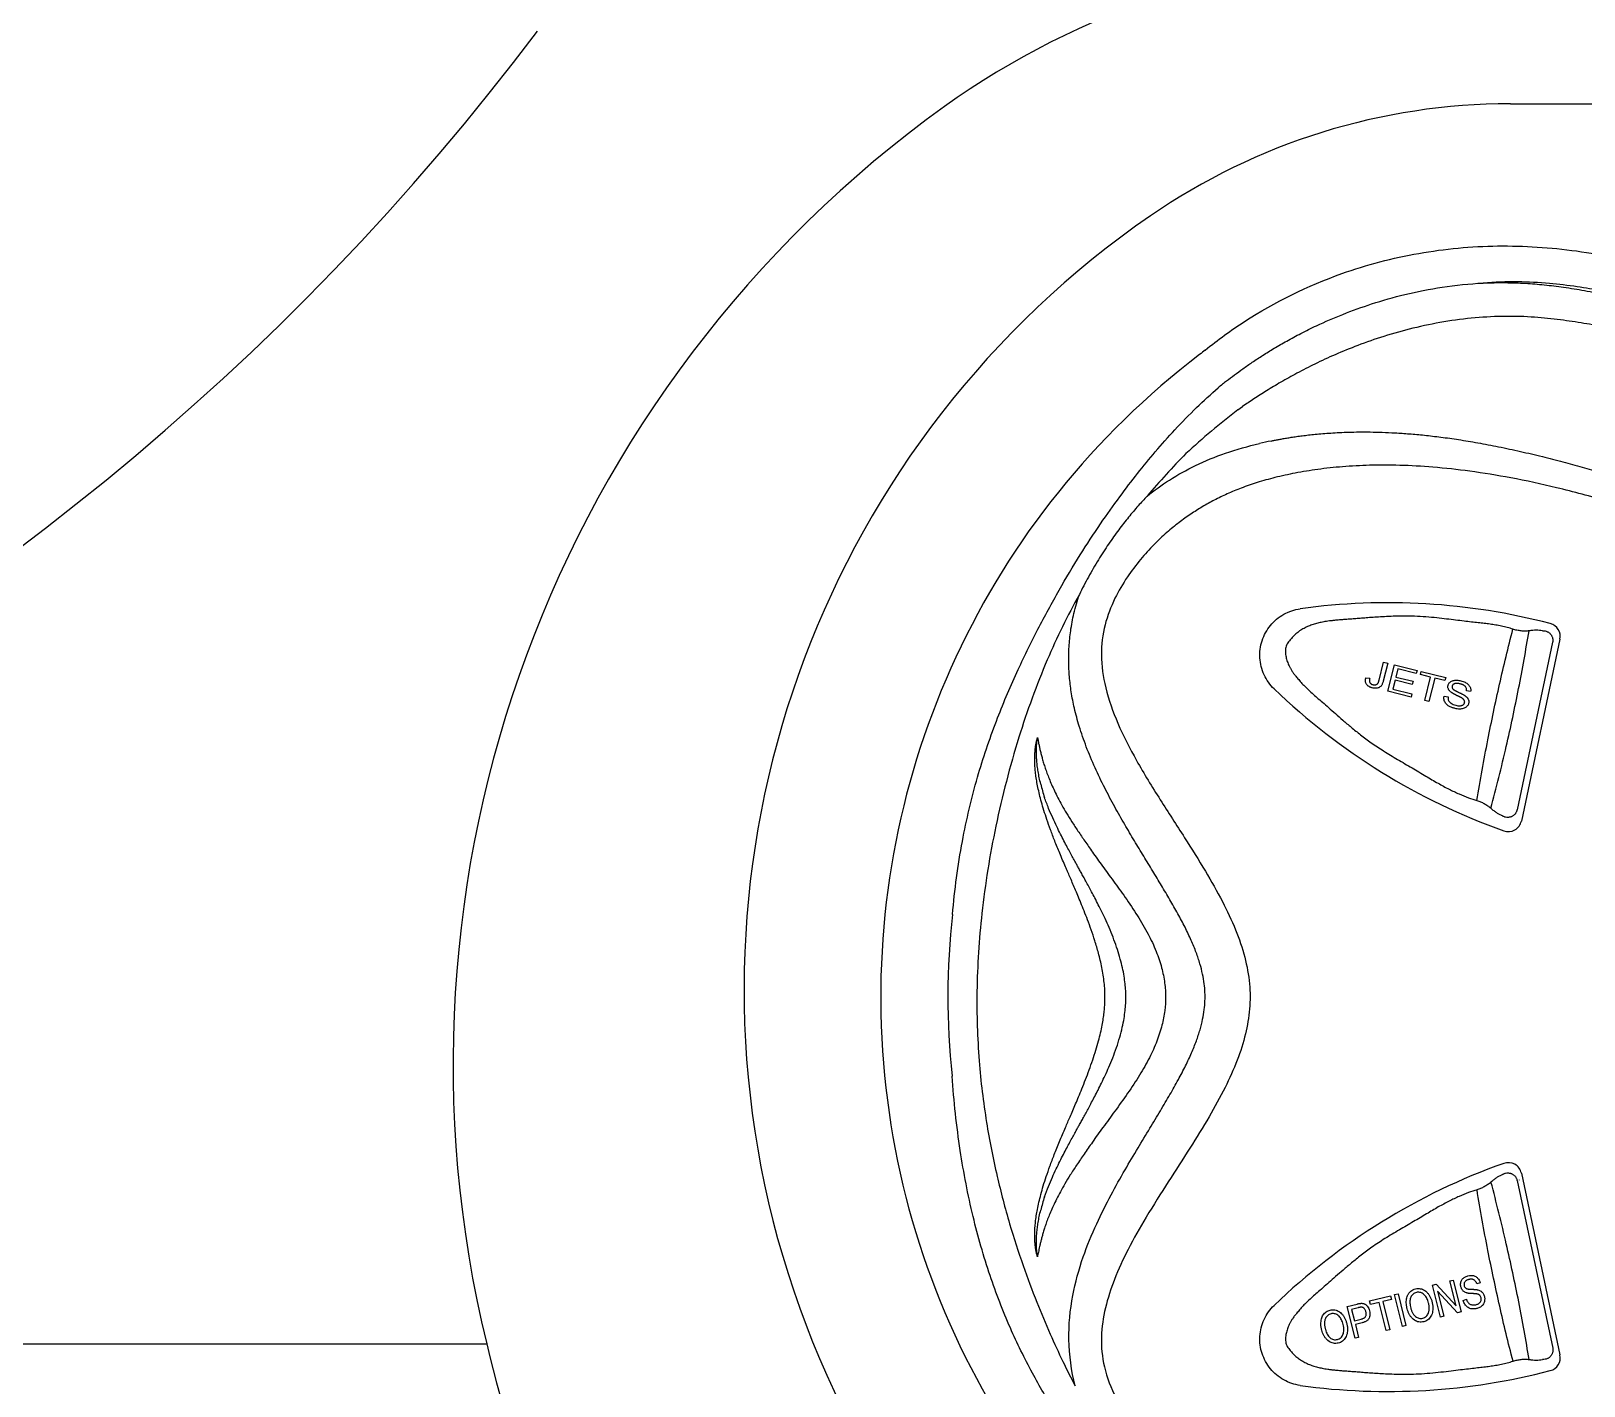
# Model space of a CAD drawing. Extents: x 938 to 1038, y 781 to 934.
# Drawn here: x 979.12 to 984.8, y 802.09 to 807.04 of the extents above; entities that cross this region are included whole.
import ezdxf

# ---------------------------------------------------------------- set-up
doc = ezdxf.new("R2010")
doc.units = 0
doc.header["$MEASUREMENT"] = 0
doc.layers.add('1', color=4, linetype='Continuous')

# ---------------------------------------------------------------- blocks, each defined once
blk = doc.blocks.new('main_control')
at = {"color": 3, "linetype": 'Continuous'}
for p, q in [((7.7052, 17.002), (7.5639, 16.3371)), ((7.6784, 16.9912), (7.5481, 16.3776)), ((7.0431, 16.8521), (7.0598, 16.9189)), ((7.0749, 16.9152), (7.0584, 16.8491)), ((7.0598, 16.9189), (7.0749, 16.9152)), ((7.0756, 16.8119), (7.0998, 16.909)), ((7.0998, 16.909), (7.1821, 16.8885)), ((7.112, 16.8938), (7.1046, 16.8641)), ((7.1793, 16.877), (7.112, 16.8938)), ((7.1821, 16.8885), (7.1793, 16.877)), ((7.1942, 16.8733), (7.197, 16.8847)), ((7.197, 16.8847), (7.2873, 16.8623)), ((6.995, 16.8613), (7.0089, 16.8595)), ((7.1018, 16.8527), (7.0935, 16.8196)), ((7.1648, 16.837), (7.1018, 16.8527)), ((7.1046, 16.8641), (7.1676, 16.8484)), ((7.1676, 16.8484), (7.1648, 16.837)), ((7.2317, 16.864), (7.1942, 16.8733)), ((7.2104, 16.7784), (7.2317, 16.864)), ((7.2468, 16.8602), (7.2254, 16.7746)), ((7.2844, 16.8508), (7.2468, 16.8602)), ((7.2873, 16.8623), (7.2844, 16.8508)), ((6.6592, 16.8206), (6.6599, 16.8214)), ((7.1606, 16.7908), (7.0756, 16.8119)), ((7.0935, 16.8196), (7.1634, 16.8022)), ((7.1634, 16.8022), (7.1606, 16.7908)), ((7.2254, 16.7746), (7.2104, 16.7784)), ((7.2812, 16.7938), (7.2957, 16.7913)), ((7.378, 16.8106), (7.3633, 16.8133)), ((7.5483, 15.0219), (7.6788, 14.4084)), ((7.5555, 15.0243), (7.5557, 15.0233)), ((7.5639, 15.0481), (7.7052, 14.3832)), ((7.239, 14.6384), (7.252, 14.6416)), ((7.268, 14.5219), (7.239, 14.6384)), ((7.252, 14.6416), (7.3251, 14.5628)), ((7.2573, 14.6165), (7.2802, 14.525)), ((7.3305, 14.5375), (7.2573, 14.6165)), ((7.3023, 14.6542), (7.3145, 14.6572)), ((7.3251, 14.5628), (7.3023, 14.6542)), ((7.3145, 14.6572), (7.3435, 14.5408)), ((7.4131, 14.647), (7.4012, 14.6428)), ((6.9266, 14.5604), (6.9627, 14.5695)), ((6.9556, 14.444), (6.9266, 14.5604)), ((6.9672, 14.556), (6.9427, 14.5499)), ((7.0087, 14.5809), (7.0847, 14.5999)), ((7.0121, 14.5672), (7.0087, 14.5809)), ((7.0437, 14.5751), (7.0121, 14.5672)), ((7.0693, 14.4724), (7.0437, 14.5751)), ((7.0881, 14.5861), (7.0564, 14.5782)), ((7.0564, 14.5782), (7.082, 14.4755)), ((7.0847, 14.5999), (7.0881, 14.5861)), ((7.0999, 14.6037), (7.1126, 14.6068)), ((7.1289, 14.4872), (7.0999, 14.6037)), ((7.1126, 14.6068), (7.1416, 14.4904)), ((7.3512, 14.5824), (7.3628, 14.5867)), ((6.9427, 14.5499), (6.9531, 14.5083)), ((6.9531, 14.5083), (6.9779, 14.5144)), ((6.9811, 14.5006), (6.9565, 14.4945)), ((6.9565, 14.4945), (6.9683, 14.4472)), ((7.2802, 14.525), (7.268, 14.5219)), ((7.3435, 14.5408), (7.3305, 14.5375)), ((6.9683, 14.4472), (6.9556, 14.444)), ((7.082, 14.4755), (7.0693, 14.4724)), ((7.1416, 14.4904), (7.1289, 14.4872))]:
    blk.add_line(p, q, dxfattribs=at)
at = {"color": 4, "linetype": 'Continuous'}
blk.add_arc((8.171, 15.6926), 2.952, 127.2, 238.6532, dxfattribs=at)
at = {"color": 3, "linetype": 'Continuous'}
for centre, radius, start, end in [((7.4918, 16.7156), 1.7282, 128.8908, 129.7699), ((6.9329, 17.3713), 0.7299, 127.8492, 130.9543), ((8.171, 15.6926), 2.7062, 127.4319, 132.6834), ((8.1332, 15.9027), 2.5287, 135.2831, 140.05), ((6.9565, 16.1477), 1.6099, 101.0412, 102.5829), ((7.0759, 14.7869), 2.349, 75.358, 97.8638), ((7.6573, 17.0122), 0.049, 348, 75.358), ((7.6498, 17.095), 0.062, 261.7546, 266.2377), ((8.287, 18.5142), 2.349, 226.1362, 250.4136), ((6.622, 16.6743), 0.842, 193.9256, 197.3449), ((7.4628, 16.3046), 0.0603, 58.4433, 64.7859), ((7.516, 16.3473), 0.049, 250.4136, 348), ((8.171, 15.6926), 2.7062, 173.5754, 186.1241), ((8.287, 12.871), 2.349, 109.5864, 133.8638), ((7.516, 15.0379), 0.049, 12, 109.5864), ((7.463, 15.0948), 0.0602, 295.2273, 301.5756), ((6.6221, 14.7109), 0.8421, 162.652, 166.0817), ((7.6573, 14.373), 0.049, 284.642, 12), ((7.0759, 16.5983), 2.349, 262.1362, 284.642), ((7.6502, 14.3044), 0.0621, 93.784, 98.2556)]:
    blk.add_arc(centre, radius, start, end, dxfattribs=at)
at = {"color": 4, "linetype": 'Continuous', "start_tangent": (0.778346, 0.627835), "end_tangent": (0.778346, -0.627835)}
blk.add_spline([(6.4067, 18.0607), (6.5509, 18.1651), (6.9064, 18.3403), (7.1886, 18.4146), (7.4772, 18.4415), (7.622, 18.4378), (7.7661, 18.4232), (8.0511, 18.371), (8.3332, 18.3054), (8.6163, 18.2441), (8.9013, 18.1914), (9.1877, 18.1468), (9.7636, 18.0789), (10.3417, 18.037), (10.921, 18.0226), (11.5002, 18.037), (12.0783, 18.0789), (12.6542, 18.1468), (12.9406, 18.1914), (13.2256, 18.2441), (13.5087, 18.3054), (13.7908, 18.371), (14.0758, 18.4232), (14.2199, 18.4378), (14.3647, 18.4415), (14.6533, 18.4146), (14.9355, 18.3403), (15.291, 18.1651), (15.4352, 18.0607)], degree=3, dxfattribs=at)
at = {"color": 3, "linetype": 'Continuous'}
for points, start_tangent, end_tangent in [([(6.8141, 18.1498), (6.9103, 18.1913), (7.016, 18.2294), (7.137, 18.2638), (7.2739, 18.2908), (7.4239, 18.306)], (0.906905, 0.421336), (0.998732, 0.050343)), ([(14.2226, 18.3076), (14.113, 18.2973), (14.0179, 18.2833), (13.9296, 18.2679), (13.8415, 18.251), (13.7496, 18.2317), (13.6508, 18.2095), (13.5433, 18.1844), (13.4266, 18.1576), (13.2985, 18.1298), (13.1563, 18.1008), (13, 18.0713), (12.8303, 18.0419), (12.6461, 18.0131), (12.445, 17.9852), (12.2258, 17.9588), (11.9868, 17.9349), (11.7259, 17.9144), (11.4408, 17.8986), (11.128, 17.8891), (10.7837, 17.8881), (10.4262, 17.8976), (10.1003, 17.9155), (9.813, 17.9388), (9.5576, 17.9655), (9.3285, 17.9943), (9.1224, 18.0242), (8.9361, 18.0546), (8.7666, 18.0851), (8.6128, 18.1153), (8.4745, 18.1444), (8.3496, 18.1725), (8.2352, 18.1992), (8.1309, 18.2232), (8.0356, 18.2438), (7.9464, 18.2617), (7.8591, 18.2776), (7.7681, 18.2922), (7.6667, 18.3042), (7.5507, 18.3101), (7.4239, 18.306)], (-0.998263, -0.058913), (-0.997198, -0.074805)), ([(7.4239, 18.306), (7.5058, 18.3074), (7.5793, 18.3049), (7.6478, 18.2994), (7.7183, 18.2907), (7.7953, 18.2785), (7.8757, 18.2633), (7.9603, 18.2453), (8.0535, 18.2233), (8.1558, 18.1969), (8.2663, 18.1667), (8.386, 18.1339), (8.5172, 18.1), (8.6642, 18.0654), (8.8332, 18.0298), (9.0266, 17.9942), (9.2423, 17.9604), (9.4809, 17.93), (9.7442, 17.9044), (10.0325, 17.8848), (10.3505, 17.8715), (10.7079, 17.8647), (11.0971, 17.8646), (11.4786, 17.8718), (11.8192, 17.8861), (12.1198, 17.9065), (12.3883, 17.9324), (12.6286, 17.9625), (12.8449, 17.9957), (13.0391, 18.0314), (13.211, 18.0683), (13.3643, 18.1062), (13.5032, 18.1442), (13.6288, 18.1803), (13.7408, 18.2116), (13.8418, 18.2377), (13.935, 18.2596), (14.0242, 18.2782), (14.1168, 18.2944), (14.2226, 18.3076)], (0.998947, 0.045889), (0.995667, 0.09299)), ([(6.4851, 17.9477), (6.5137, 17.9696), (6.545, 17.9924), (6.5792, 18.0162), (6.617, 18.041), (6.6588, 18.067), (6.7053, 18.0938), (6.7568, 18.1215), (6.8141, 18.1498)], (0.788581, 0.61493), (0.904701, 0.426048)), ([(8.9442, 17.919), (8.7758, 17.9498), (8.6221, 17.9801), (8.4832, 18.0094), (8.3575, 18.0375), (8.2425, 18.0641), (8.1378, 18.0884), (8.0436, 18.1096), (7.9573, 18.1279), (7.8753, 18.1439), (7.7932, 18.1583), (7.7071, 18.1711), (7.6126, 18.1807), (7.5076, 18.184), (7.3951, 18.1785), (7.2803, 18.1637), (7.1673, 18.1403), (7.0606, 18.1105), (6.9651, 18.0774), (6.882, 18.0435), (6.8084, 18.0096), (6.7423, 17.9757), (6.6834, 17.9428), (6.6313, 17.9115), (6.5849, 17.8818), (6.5434, 17.854)], (-0.985022, 0.172429), (-0.825889, -0.563832)), ([(5.4818, 15.9954), (5.5179, 16.2626), (5.5735, 16.4978), (5.6425, 16.7029), (5.7174, 16.8811), (5.7945, 17.0392), (5.8721, 17.1821), (5.9496, 17.3115), (6.024, 17.4253), (6.0942, 17.524), (6.1595, 17.6094), (6.2241, 17.6884), (6.2956, 17.7688), (6.3752, 17.85), (6.4545, 17.9226)], (0.087254, 0.996186), (0.75478, 0.655977)), ([(6.6482, 17.7278), (6.6608, 17.7305), (6.6742, 17.7331), (6.6885, 17.7358), (6.7042, 17.7386), (6.7217, 17.7414), (6.741, 17.7443), (6.762, 17.7471), (6.7849, 17.7499), (6.8097, 17.7525), (6.8367, 17.755), (6.866, 17.7571), (6.8979, 17.7589), (6.9324, 17.7602), (6.9699, 17.7609), (7.0104, 17.7608), (7.0544, 17.7598), (7.102, 17.7576), (7.1535, 17.7541), (7.209, 17.7491), (7.269, 17.7421), (7.3341, 17.733), (7.4045, 17.7213), (7.4804, 17.7069), (7.5607, 17.6897), (7.6408, 17.6707), (7.7162, 17.6513), (7.7866, 17.632), (7.8555, 17.6123), (7.9261, 17.5911), (8.0021, 17.5675), (8.0866, 17.5405), (8.1792, 17.5102), (8.2793, 17.4768), (8.3885, 17.44), (8.5079, 17.3998), (8.6372, 17.357), (8.779, 17.312), (8.9347, 17.2659), (9.106, 17.2202), (9.2957, 17.1757), (9.5057, 17.134), (9.7373, 17.0964), (9.9921, 17.0642), (10.2725, 17.0392), (10.5811, 17.0233), (10.921, 17.0187)], (0.977146, 0.21257), (0.999984, 0.005598)), ([(6.1947, 17.5264), (6.2755, 17.5848), (6.3709, 17.6378), (6.4812, 17.6831), (6.6058, 17.719)], (0.773385, 0.633937), (0.9737, 0.227834)), ([(10.9085, 16.9223), (10.3979, 16.934), (9.941, 16.9717), (9.5333, 17.0304), (9.1707, 17.1052), (8.8489, 17.1918), (8.5644, 17.2831), (8.312, 17.3694), (8.0855, 17.4448), (7.8795, 17.5076), (7.6929, 17.5568), (7.5252, 17.5929), (7.375, 17.6173), (7.2402, 17.632), (7.1187, 17.6387), (7.0087, 17.6388), (6.9091, 17.6335), (6.8184, 17.6237), (6.736, 17.6102), (6.662, 17.5939), (6.5966, 17.5754), (6.5387, 17.5554), (6.4871, 17.5341), (6.44, 17.5113), (6.3961, 17.4869), (6.3537, 17.4601), (6.3111, 17.4295), (6.2664, 17.393), (6.219, 17.3484), (6.1702, 17.2945), (6.1218, 17.2302), (6.0765, 17.1521), (6.0402, 17.055), (6.0267, 16.9455), (6.0427, 16.8249), (6.0871, 16.6949), (6.1555, 16.5585), (6.242, 16.4151), (6.331, 16.2761), (6.4073, 16.1533), (6.4696, 16.0424), (6.5176, 15.9391), (6.5513, 15.8384), (6.5689, 15.7409), (6.5692, 15.6496), (6.5539, 15.5577), (6.5239, 15.4621), (6.4793, 15.3617), (6.4208, 15.2547), (6.3508, 15.1403), (6.2717, 15.0169), (6.191, 14.8876), (6.1244, 14.7687), (6.0745, 14.659), (6.0416, 14.5551), (6.0269, 14.4492), (6.0378, 14.34), (6.0804, 14.2254), (6.1554, 14.1091), (6.2523, 14.005), (6.3541, 13.9248), (6.4528, 13.8668), (6.5472, 13.8257)], (-0.999982, -0.006028), (0.936805, -0.349851)), ([(6.1947, 17.5264), (6.1614, 17.4904), (6.1265, 17.4492), (6.0904, 17.4029), (6.0533, 17.3508), (6.0158, 17.2928), (5.9791, 17.2301), (5.946, 17.166)], (-0.69283, -0.721101), (-0.429673, -0.902985)), ([(5.9461, 17.1661), (5.8287, 16.9269), (5.7249, 16.6437), (5.6406, 16.3188), (5.5892, 15.999), (5.5712, 15.7134), (5.5793, 15.4589), (5.6063, 15.2339), (5.6452, 15.0367), (5.6909, 14.8631), (5.7403, 14.71), (5.7906, 14.5758), (5.8395, 14.4594), (5.8859, 14.3589), (5.9309, 14.2696)], (-0.488034, -0.872825), (0.46542, -0.88509)), ([(5.9309, 14.2696), (5.9079, 14.4393), (5.9221, 14.6005), (5.9604, 14.7418), (6.0097, 14.8634), (6.0623, 14.9689), (6.1134, 15.0605), (6.1608, 15.1408), (6.204, 15.2124), (6.2428, 15.277), (6.2777, 15.3361), (6.3084, 15.3907), (6.3348, 15.4414), (6.3567, 15.4885), (6.3744, 15.5324), (6.3878, 15.5734), (6.3973, 15.6115), (6.4032, 15.6467), (6.4059, 15.6788), (6.4059, 15.7097), (6.4031, 15.7416), (6.3971, 15.7764), (6.3875, 15.8145), (6.3738, 15.8556), (6.3556, 15.9003), (6.3329, 15.9481), (6.3066, 15.998), (6.2775, 16.049), (6.2467, 16.101), (6.2146, 16.1541), (6.1816, 16.2083), (6.1476, 16.2644), (6.1123, 16.3244), (6.0756, 16.3891), (6.0389, 16.4585), (6.0036, 16.5322), (5.9715, 16.609), (5.9458, 16.6838), (5.9281, 16.7499), (5.9165, 16.8097), (5.9098, 16.8654), (5.9071, 16.9194), (5.9084, 16.9744), (5.9143, 17.0328), (5.9262, 17.0969), (5.9461, 17.1661)], (-0.24986, 0.968282), (0.320366, 0.947294)), ([(6.6592, 16.8206), (6.6384, 16.8448), (6.6225, 16.8725), (6.6118, 16.9025), (6.6069, 16.934), (6.6081, 16.9659), (6.6152, 16.997), (6.6278, 17.0263), (6.6455, 17.0528), (6.668, 17.0754), (6.6943, 17.0935), (6.7234, 17.1064), (6.7545, 17.1138)], (-0.72099, 0.692946), (0.990596, 0.136818)), ([(7.5331, 17.0393), (7.5125, 17.0454), (7.4913, 17.0503), (7.4702, 17.0542), (7.4493, 17.0574), (7.4282, 17.0601), (7.4061, 17.0627), (7.3816, 17.0654), (7.3541, 17.0686), (7.3235, 17.0723), (7.2904, 17.0763), (7.2542, 17.0803), (7.2149, 17.0839), (7.1731, 17.0863), (7.1313, 17.0869), (7.0949, 17.0862), (7.0628, 17.0848), (7.0341, 17.0831), (7.0081, 17.0813), (6.9846, 17.0796), (6.9629, 17.0779), (6.943, 17.0764), (6.9251, 17.0751), (6.9088, 17.0739), (6.894, 17.0726), (6.8804, 17.0713), (6.8677, 17.0699), (6.8559, 17.0683), (6.8452, 17.0667), (6.8357, 17.065), (6.827, 17.0632), (6.8186, 17.0612), (6.8101, 17.0589), (6.8017, 17.0563), (6.7935, 17.0535), (6.7852, 17.0502), (6.7768, 17.0465), (6.7684, 17.0422), (6.7602, 17.0376), (6.7524, 17.0326), (6.7453, 17.0273), (6.7387, 17.022), (6.7326, 17.0165), (6.7271, 17.0109), (6.7222, 17.0054), (6.7178, 16.9997)], (-0.948822, 0.315813), (-0.583, -0.812472)), ([(6.7178, 16.9997), (6.7118, 16.9927), (6.7068, 16.9851), (6.7031, 16.9767), (6.701, 16.968), (6.7003, 16.9591), (6.7007, 16.9503), (6.7018, 16.9418), (6.7036, 16.9333), (6.7059, 16.925), (6.7088, 16.9169), (6.7121, 16.9088), (6.7161, 16.9004), (6.721, 16.8917), (6.7269, 16.8824), (6.7343, 16.8723), (6.7433, 16.8615)], (-0.684443, -0.729066), (0.66691, -0.745138)), ([(7.4014, 16.4121), (7.4412, 16.6336), (7.4843, 16.8381), (7.5331, 17.0393)], (0.16014, 0.987094), (0.253765, 0.967266)), ([(7.4526, 16.3836), (7.5087, 16.61), (7.5541, 16.8223), (7.592, 17.0332)], (0.255415, 0.966831), (0.160129, 0.987096)), ([(7.592, 17.0332), (7.5775, 17.0321), (7.5628, 17.0328), (7.548, 17.0352), (7.5331, 17.0393)], (-0.990309, -0.138883), (-0.948821, 0.315813)), ([(7.6409, 17.0337), (7.6299, 17.0349), (7.6181, 17.0352), (7.6054, 17.0347), (7.592, 17.0332)], (-0.989694, 0.143198), (-0.990309, -0.138883)), ([(7.6457, 17.0332), (7.6463, 17.0332), (7.6549, 17.0314), (7.659, 17.0298), (7.6628, 17.0278), (7.6662, 17.0254), (7.6693, 17.0226), (7.672, 17.0196), (7.6743, 17.0163), (7.6761, 17.0128), (7.6775, 17.0091), (7.6785, 17.0053), (7.6791, 17.0015), (7.6792, 16.9976), (7.6789, 16.9937), (7.6784, 16.9912)], (0.997853, -0.065489), (-0.207872, -0.978156)), ([(6.7433, 16.8615), (6.7546, 16.8478), (6.7674, 16.8338), (6.7818, 16.8197), (6.7977, 16.805), (6.8157, 16.7891), (6.836, 16.7716), (6.8585, 16.752), (6.8831, 16.7303), (6.9105, 16.7063), (6.941, 16.6804), (6.9754, 16.6527), (7.0146, 16.6235), (7.0599, 16.5934), (7.1109, 16.5625), (7.164, 16.5314), (7.2142, 16.5016), (7.2589, 16.4754), (7.2995, 16.4536), (7.3365, 16.436), (7.3703, 16.4223), (7.4014, 16.4121)], (0.609965, -0.792428), (0.961818, -0.273689)), ([(6.9971, 16.8376), (6.9952, 16.8411), (6.994, 16.8449), (6.9935, 16.8489), (6.9935, 16.8529), (6.994, 16.857), (6.995, 16.8613)], (-0.547041, 0.837106), (0.265106, 0.964219)), ([(7.0183, 16.8245), (7.0146, 16.8255), (7.0112, 16.8268), (7.0079, 16.8282), (7.0049, 16.83), (7.0019, 16.8322), (6.9993, 16.8347), (6.9971, 16.8376)], (-0.970329, 0.241787), (-0.547041, 0.837106)), ([(7.0089, 16.8595), (7.0082, 16.8547), (7.008, 16.8502), (7.0086, 16.8462), (7.01, 16.843)], (-0.200947, -0.979602), (0.540008, -0.84166)), ([(7.01, 16.843), (7.0116, 16.8409), (7.0136, 16.8392), (7.0159, 16.8378), (7.0184, 16.8368), (7.0211, 16.8359)], (0.540008, -0.84166), (0.970329, -0.241787)), ([(7.0211, 16.8359), (7.0264, 16.8352), (7.0314, 16.8357)], (0.970329, -0.241787), (0.970932, 0.239354)), ([(7.0314, 16.8357), (7.0341, 16.8367), (7.0365, 16.8382), (7.0385, 16.8403)], (0.970932, 0.239354), (0.596526, 0.802594)), ([(7.0502, 16.8311), (7.0463, 16.8276), (7.0417, 16.8251), (7.0367, 16.8236)], (-0.66307, -0.748557), (-0.981639, -0.190748)), ([(7.0385, 16.8403), (7.0394, 16.8417), (7.0402, 16.8433), (7.041, 16.8451), (7.0418, 16.8472), (7.0425, 16.8495), (7.0431, 16.8521)], (0.596526, 0.802594), (0.241787, 0.970329)), ([(7.0584, 16.8491), (7.0569, 16.8437), (7.055, 16.8389), (7.0528, 16.8346), (7.0502, 16.8311)], (-0.241787, -0.970329), (-0.66307, -0.748557)), ([(7.2967, 16.8204), (7.2954, 16.8247), (7.2951, 16.8291), (7.2957, 16.8335)], (-0.382118, 0.924114), (0.241787, 0.970329)), ([(7.2957, 16.8335), (7.2975, 16.8383), (7.3003, 16.8425), (7.304, 16.846)], (0.241787, 0.970329), (0.783581, 0.621289)), ([(7.304, 16.846), (7.3088, 16.849), (7.3144, 16.851), (7.3207, 16.8521)], (0.783581, 0.621289), (0.995337, 0.096458)), ([(7.3105, 16.8308), (7.3101, 16.8273), (7.3109, 16.824), (7.3127, 16.821)], (-0.241787, -0.970329), (0.619985, -0.784613)), ([(7.3192, 16.8395), (7.3168, 16.8384), (7.3147, 16.8371), (7.3128, 16.8353), (7.3114, 16.8332), (7.3105, 16.8308)], (-0.938675, -0.344804), (-0.241787, -0.970329)), ([(7.3403, 16.8388), (7.3371, 16.8395), (7.334, 16.8401), (7.3311, 16.8405), (7.3281, 16.8407), (7.3251, 16.8406), (7.3221, 16.8403), (7.3192, 16.8395)], (-0.970329, 0.241787), (-0.938675, -0.344804)), ([(7.3207, 16.8521), (7.3275, 16.8524), (7.3348, 16.8518), (7.3425, 16.8503)], (0.995337, 0.096458), (0.970329, -0.241787)), ([(7.3589, 16.8291), (7.3568, 16.8312), (7.3544, 16.833), (7.3519, 16.8345), (7.3493, 16.8358), (7.3465, 16.8369), (7.3435, 16.8379), (7.3403, 16.8388)], (-0.657308, 0.753622), (-0.970329, 0.241787)), ([(7.3425, 16.8503), (7.3505, 16.8478), (7.3577, 16.8448), (7.3639, 16.8412)], (0.970329, -0.241787), (0.831381, -0.555703)), ([(7.3633, 16.8133), (7.3634, 16.8189), (7.3619, 16.8243), (7.3589, 16.8291)], (0.117083, 0.993122), (-0.657308, 0.753622)), ([(7.3639, 16.8412), (7.3692, 16.837), (7.3733, 16.8323), (7.3762, 16.8273)], (0.831381, -0.555703), (0.399196, -0.916865)), ([(7.3762, 16.8273), (7.378, 16.8219), (7.3786, 16.8163), (7.378, 16.8106)], (0.399196, -0.916865), (-0.188551, -0.982063)), ([(7.0367, 16.8236), (7.031, 16.823), (7.0248, 16.8233), (7.0183, 16.8245)], (-0.981639, -0.190748), (-0.970329, 0.241787)), ([(7.2831, 16.7748), (7.2811, 16.781), (7.2804, 16.7872), (7.2812, 16.7938)], (-0.398814, 0.917032), (0.218489, 0.975839)), ([(7.2966, 16.7592), (7.2908, 16.7638), (7.2864, 16.7689), (7.2831, 16.7748)], (-0.831156, 0.556039), (-0.398814, 0.917032)), ([(7.2957, 16.7913), (7.2955, 16.7865), (7.296, 16.7821), (7.2974, 16.7782)], (-0.117751, -0.993043), (0.416747, -0.909022)), ([(7.3066, 16.8083), (7.3023, 16.8122), (7.299, 16.8162), (7.2967, 16.8204)], (-0.787323, 0.616541), (-0.382118, 0.924114)), ([(7.2974, 16.7782), (7.2996, 16.7745), (7.3028, 16.771), (7.307, 16.7678)], (0.416747, -0.909022), (0.825315, -0.564673)), ([(7.3271, 16.7968), (7.3241, 16.7983), (7.3213, 16.7996), (7.3187, 16.801), (7.3162, 16.8023), (7.3138, 16.8037), (7.3113, 16.8051), (7.3089, 16.8067), (7.3066, 16.8083)], (-0.90293, 0.429787), (-0.787323, 0.616541)), ([(7.3127, 16.821), (7.3134, 16.8202), (7.3143, 16.8194), (7.3154, 16.8186), (7.3166, 16.8177), (7.318, 16.8168), (7.3195, 16.8158), (7.3212, 16.8148), (7.3232, 16.8137), (7.3254, 16.8125), (7.3278, 16.8113), (7.3306, 16.8099), (7.3337, 16.8085)], (0.619985, -0.784613), (0.906448, -0.422317)), ([(7.3462, 16.787), (7.3456, 16.7874), (7.3449, 16.7878), (7.3441, 16.7882), (7.3433, 16.7887), (7.3423, 16.7892), (7.3413, 16.7897), (7.3402, 16.7903), (7.339, 16.7909), (7.3377, 16.7916), (7.3363, 16.7923), (7.3348, 16.7931), (7.3331, 16.7939), (7.3313, 16.7948), (7.3293, 16.7957), (7.3271, 16.7968)], (-0.846125, 0.532984), (-0.90293, 0.429787)), ([(7.3337, 16.8085), (7.3372, 16.8068), (7.3404, 16.8053), (7.3434, 16.8038), (7.3462, 16.8024), (7.3491, 16.8009), (7.3519, 16.7993), (7.3547, 16.7977), (7.3573, 16.796)], (0.906448, -0.422317), (0.815856, -0.578255)), ([(7.355, 16.7787), (7.3539, 16.7804), (7.3526, 16.7819), (7.3512, 16.7833), (7.3497, 16.7846), (7.348, 16.7858), (7.3462, 16.787)], (-0.476432, 0.879211), (-0.846125, 0.532984)), ([(7.3508, 16.7625), (7.3531, 16.7645), (7.3549, 16.767), (7.3561, 16.77)], (0.817536, 0.575878), (0.241787, 0.970329)), ([(7.3561, 16.77), (7.3565, 16.773), (7.3561, 16.7759), (7.355, 16.7787)], (0.241787, 0.970329), (-0.476432, 0.879211)), ([(7.3573, 16.796), (7.3599, 16.794), (7.3622, 16.7921), (7.3644, 16.7899), (7.3664, 16.7876), (7.3681, 16.7851), (7.3696, 16.7824)], (0.815856, -0.578255), (0.412924, -0.910766)), ([(7.3696, 16.7824), (7.3712, 16.7775), (7.3716, 16.7725), (7.3709, 16.7675)], (0.412924, -0.910766), (-0.241787, -0.970329)), ([(7.3216, 16.7489), (7.3165, 16.7503), (7.3115, 16.7519), (7.3065, 16.7539), (7.3015, 16.7563), (7.2966, 16.7592)], (-0.970329, 0.241787), (-0.831156, 0.556039)), ([(7.307, 16.7678), (7.3146, 16.7636), (7.3237, 16.7606)], (0.825315, -0.564673), (0.970329, -0.241787)), ([(7.3444, 16.7473), (7.3372, 16.7469), (7.3295, 16.7474), (7.3216, 16.7489)], (-0.992887, -0.119058), (-0.970329, 0.241787)), ([(7.3237, 16.7606), (7.332, 16.7591), (7.3395, 16.759)], (0.970329, -0.241787), (0.997098, 0.076127)), ([(7.3395, 16.759), (7.3438, 16.7596), (7.3476, 16.7608), (7.3508, 16.7625)], (0.997098, 0.076127), (0.817536, 0.575878)), ([(7.362, 16.7542), (7.357, 16.7509), (7.3511, 16.7486), (7.3444, 16.7473)], (-0.778338, -0.627845), (-0.992887, -0.119058)), ([(7.3709, 16.7675), (7.369, 16.7625), (7.3661, 16.7581), (7.362, 16.7542)], (-0.241787, -0.970329), (-0.778338, -0.627845)), ([(5.8955, 16.1693), (5.8742, 16.2193), (5.8559, 16.2645), (5.8404, 16.3053), (5.8272, 16.3424), (5.8163, 16.376), (5.8073, 16.4065), (5.8001, 16.4343), (5.7944, 16.46), (5.7899, 16.484), (5.7866, 16.5064), (5.7844, 16.527), (5.7832, 16.5459), (5.7828, 16.5633), (5.7831, 16.5795), (5.7841, 16.5944), (5.7856, 16.6082), (5.7875, 16.6208), (5.7899, 16.6324), (5.7926, 16.643)], (-0.398217, 0.917291), (0.272588, 0.962131)), ([(5.8048, 16.4716), (5.7993, 16.4957), (5.7952, 16.518), (5.7922, 16.5385), (5.7903, 16.5574), (5.7892, 16.5749), (5.7888, 16.591), (5.7891, 16.6059), (5.7899, 16.6194), (5.7911, 16.6318), (5.7926, 16.643)], (-0.239331, 0.970938), (0.154004, 0.98807)), ([(5.7926, 16.643), (5.7948, 16.6325), (5.7971, 16.6211), (5.7997, 16.6088), (5.8028, 16.5953), (5.8063, 16.5808), (5.8105, 16.5653), (5.8153, 16.5487), (5.8209, 16.5311), (5.8276, 16.5122), (5.8353, 16.4921), (5.8444, 16.4705), (5.855, 16.4474), (5.8674, 16.4225), (5.8819, 16.3955), (5.8988, 16.3663), (5.9185, 16.3345), (5.941, 16.3003), (5.9661, 16.2634), (5.9939, 16.2235)], (0.202541, -0.979274), (0.5716, -0.820532)), ([(5.9316, 16.1865), (5.9225, 16.2031), (5.9125, 16.2215), (5.9016, 16.2417), (5.8898, 16.2641), (5.8771, 16.2891), (5.8633, 16.3169), (5.8487, 16.3482), (5.8336, 16.3835), (5.8183, 16.4232)], (-0.481949, 0.876199), (-0.337323, 0.941389)), ([(7.4014, 16.4121), (7.4146, 16.4075), (7.4277, 16.4011), (7.4405, 16.3932), (7.4526, 16.3836)], (0.961818, -0.273688), (0.750037, -0.661395)), ([(7.4526, 16.3836), (7.4576, 16.3793), (7.4627, 16.3753), (7.4677, 16.3715), (7.4728, 16.368), (7.4779, 16.3648), (7.4831, 16.3619), (7.4884, 16.3592)], (0.750038, -0.661395), (0.90463, -0.426198)), ([(7.5481, 16.3776), (7.5475, 16.3751), (7.5466, 16.3727), (7.5451, 16.369), (7.5431, 16.3656), (7.5407, 16.3624), (7.5379, 16.3595), (7.5348, 16.3569), (7.5314, 16.3547), (7.5276, 16.3529), (7.5236, 16.3515), (7.5194, 16.3507), (7.5151, 16.3503), (7.5062, 16.3512), (7.5018, 16.3524), (7.4976, 16.3542), (7.4959, 16.3551), (7.4943, 16.356)], (-0.207749, -0.978182), (-0.851785, 0.523892)), ([(5.9939, 16.2235), (6.0304, 16.1723), (6.0706, 16.1175), (6.1136, 16.0577), (6.1587, 15.9905), (6.1977, 15.9235), (6.2271, 15.8601), (6.2471, 15.8003), (6.2583, 15.7444), (6.2617, 15.6926)], (0.571446, -0.82064), (-0.00003, -1)), ([(6.0399, 15.6926), (6.037, 15.7456), (6.0284, 15.8011), (6.0161, 15.8534), (6.0027, 15.899), (5.9892, 15.9393), (5.976, 15.9754), (5.9633, 16.0081), (5.9514, 16.0379), (5.9402, 16.0649), (5.9298, 16.0896), (5.9202, 16.1122), (5.9113, 16.1329), (5.9031, 16.1518), (5.8955, 16.1693)], (-0.000512, 1), (-0.39819, 0.917303)), ([(6.1163, 15.6926), (6.1157, 15.7161), (6.1136, 15.7417), (6.1098, 15.7694), (6.104, 15.7996), (6.096, 15.8321), (6.0855, 15.8668), (6.0727, 15.9028), (6.0584, 15.9385), (6.0437, 15.9721), (6.0292, 16.0028), (6.0155, 16.0306), (6.0027, 16.0555), (5.9909, 16.0779), (5.9802, 16.098), (5.9702, 16.1164), (5.9611, 16.133), (5.9527, 16.1483), (5.945, 16.1621), (5.938, 16.1748), (5.9316, 16.1865)], (0.000019, 1), (-0.48196, 0.876193)), ([(5.8955, 15.2159), (5.9035, 15.2345), (5.9124, 15.2548), (5.9219, 15.2771), (5.9323, 15.3015), (5.9435, 15.3281), (5.9555, 15.3575), (5.9686, 15.3905), (5.9821, 15.4261), (5.9949, 15.4625), (6.0065, 15.4984), (6.0162, 15.5322), (6.0238, 15.5625), (6.0295, 15.5896), (6.0337, 15.6141), (6.0366, 15.6364), (6.0385, 15.6569), (6.0396, 15.6756), (6.0399, 15.6926)], (0.398182, 0.917306), (0.000004, 1)), ([(5.9316, 15.1987), (5.9381, 15.2105), (5.9452, 15.2233), (5.9529, 15.2373), (5.9613, 15.2526), (5.9705, 15.2693), (5.9804, 15.2876), (5.9911, 15.3076), (6.0025, 15.3292), (6.0145, 15.3526), (6.0271, 15.378), (6.0403, 15.4058), (6.0542, 15.4367), (6.0683, 15.471), (6.0819, 15.5077), (6.0939, 15.5456), (6.1033, 15.5823), (6.1097, 15.6148), (6.1136, 15.6434), (6.1157, 15.669), (6.1163, 15.6926)], (0.481961, 0.876192), (-0.000021, 1)), ([(6.2617, 15.6926), (6.2586, 15.6433), (6.2483, 15.5896), (6.2298, 15.5319), (6.2025, 15.471), (6.1665, 15.4073), (6.1228, 15.3408), (6.0758, 15.2749), (6.0324, 15.2156), (5.9938, 15.1617)], (-0.00007, -1), (-0.571424, -0.820655)), ([(6.6982, 13.2999), (6.6384, 13.3389), (6.5845, 13.3757), (6.5323, 13.4131), (6.479, 13.454), (6.4225, 13.5004), (6.3626, 13.5534), (6.2994, 13.6135), (6.2328, 13.6814), (6.1632, 13.758), (6.0906, 13.8441), (6.015, 13.9416), (5.937, 14.0511), (5.8565, 14.1748), (5.7743, 14.3167), (5.6936, 14.4817), (5.6195, 14.6732), (5.5573, 14.8896), (5.5103, 15.1309), (5.4802, 15.4039)], (-0.843698, 0.536818), (-0.073334, 0.997307)), ([(5.7926, 14.7422), (5.7897, 14.7537), (5.7872, 14.7664), (5.7852, 14.7804), (5.7837, 14.7955), (5.7829, 14.8119), (5.7829, 14.8296), (5.7837, 14.8488), (5.7855, 14.8694), (5.7884, 14.8917), (5.7925, 14.9158), (5.798, 14.9419), (5.8051, 14.9704), (5.8139, 15.0014), (5.8248, 15.0357), (5.8381, 15.0738), (5.8542, 15.1163), (5.8733, 15.1637), (5.8955, 15.2159)], (-0.272528, 0.962148), (0.398177, 0.917309)), ([(5.8183, 14.962), (5.8329, 15), (5.8472, 15.0336), (5.8612, 15.0638), (5.8748, 15.0916), (5.8877, 15.117), (5.8998, 15.1401), (5.9112, 15.1613), (5.9218, 15.1808), (5.9316, 15.1987)], (0.337393, 0.941364), (0.481952, 0.876198)), ([(5.9938, 15.1617), (5.9636, 15.1181), (5.9362, 15.0778), (5.9129, 15.0419), (5.8932, 15.0095), (5.8766, 14.9801), (5.8625, 14.9531), (5.8504, 14.9281), (5.8403, 14.9051), (5.8318, 14.8843), (5.8247, 14.8652), (5.8188, 14.8476), (5.8138, 14.8316), (5.8096, 14.8169), (5.8061, 14.8034), (5.8031, 14.7911), (5.8005, 14.7797), (5.7982, 14.7692), (5.7962, 14.7595), (5.7943, 14.7505), (5.7926, 14.7422)], (-0.571576, -0.820549), (-0.202688, -0.979243)), ([(7.4528, 15.0159), (7.4407, 15.0063), (7.4279, 14.9984), (7.4148, 14.992), (7.4016, 14.9874)], (-0.749848, -0.66161), (-0.961742, -0.273955)), ([(7.4886, 15.0403), (7.4833, 15.0376), (7.4781, 15.0347), (7.4729, 15.0315), (7.4679, 15.028), (7.4628, 15.0242), (7.4578, 15.0202), (7.4528, 15.0159)], (-0.904511, -0.426449), (-0.749848, -0.66161)), ([(7.5924, 14.3663), (7.5544, 14.5772), (7.5089, 14.7895), (7.4528, 15.0159)], (-0.160403, 0.987052), (-0.255683, 0.966761)), ([(7.4945, 15.0435), (7.4961, 15.0444), (7.4977, 15.0453), (7.502, 15.0471), (7.5064, 15.0483), (7.5153, 15.0492), (7.5196, 15.0489), (7.5238, 15.048), (7.5278, 15.0466), (7.5315, 15.0448), (7.535, 15.0426), (7.5381, 15.04), (7.5408, 15.0371), (7.5432, 15.034), (7.5452, 15.0305), (7.5468, 15.0269), (7.5476, 15.0244), (7.5483, 15.0219)], (0.851643, 0.524122), (0.208021, -0.978124)), ([(7.4016, 14.9874), (7.3706, 14.9772), (7.3366, 14.9635), (7.2998, 14.9459), (7.26, 14.9245), (7.2169, 14.8993), (7.1693, 14.871), (7.1174, 14.8406), (7.0646, 14.8088), (7.0171, 14.7775), (6.977, 14.7477), (6.9423, 14.7197), (6.9116, 14.6937), (6.8841, 14.6697), (6.8595, 14.6479), (6.837, 14.6283), (6.8166, 14.6107), (6.7986, 14.5949), (6.7826, 14.5801), (6.7682, 14.5659), (6.7551, 14.5518), (6.7437, 14.5378)], (-0.961742, -0.273956), (-0.609745, -0.792597)), ([(7.5335, 14.3603), (7.4846, 14.5614), (7.4415, 14.7659), (7.4016, 14.9874)], (-0.254034, 0.967195), (-0.160413, 0.98705)), ([(5.7926, 14.7422), (5.7911, 14.7535), (5.7899, 14.7661), (5.7891, 14.7799), (5.7888, 14.795), (5.7892, 14.8114), (5.7904, 14.829), (5.7924, 14.8478), (5.7953, 14.8681), (5.7994, 14.89), (5.8047, 14.9135)], (-0.153949, 0.988079), (0.239219, 0.970966)), ([(7.3518, 14.6644), (7.3566, 14.6679), (7.3622, 14.6707), (7.3684, 14.6728)], (0.756752, 0.653702), (0.970262, 0.242056)), ([(7.3684, 14.6728), (7.3788, 14.6742), (7.3882, 14.6732)], (0.970262, 0.242056), (0.973931, -0.226845)), ([(7.3882, 14.6732), (7.394, 14.6713), (7.3993, 14.6682), (7.4038, 14.6641)], (0.973931, -0.226845), (0.673327, -0.739345)), ([(7.1474, 14.6003), (7.1523, 14.609), (7.159, 14.6162), (7.1671, 14.6216), (7.1764, 14.625)], (0.405091, 0.914276), (0.970262, 0.242056)), ([(7.1798, 14.6117), (7.1733, 14.6093), (7.1677, 14.6055), (7.1631, 14.6005), (7.1594, 14.5947)], (-0.970262, -0.242056), (-0.452784, -0.89162)), ([(7.1764, 14.625), (7.1852, 14.6262), (7.1939, 14.6256), (7.2023, 14.6232)], (0.970262, 0.242056), (0.928346, -0.371717)), ([(7.1984, 14.6101), (7.1923, 14.612), (7.186, 14.6126), (7.1798, 14.6117)], (-0.918205, 0.396105), (-0.970262, -0.242056)), ([(7.214, 14.5966), (7.2093, 14.6024), (7.2041, 14.6069), (7.1984, 14.6101)], (-0.563741, 0.825952), (-0.918205, 0.396105)), ([(7.2023, 14.6232), (7.2102, 14.6191), (7.2175, 14.6132), (7.2239, 14.6058)], (0.928346, -0.371717), (0.588284, -0.808654)), ([(7.3427, 14.6323), (7.3417, 14.6382), (7.3417, 14.6439), (7.3427, 14.6497)], (-0.242056, 0.970262), (0.248283, 0.968688)), ([(7.3427, 14.6497), (7.3447, 14.6552), (7.3478, 14.6602), (7.3518, 14.6644)], (0.248283, 0.968688), (0.756752, 0.653702)), ([(7.3496, 14.6186), (7.3467, 14.6226), (7.3443, 14.6271), (7.3427, 14.6323)], (-0.661453, 0.749987), (-0.242056, 0.970262)), ([(7.3626, 14.6103), (7.3575, 14.6124), (7.3532, 14.6152), (7.3496, 14.6186)], (-0.948462, 0.316891), (-0.661453, 0.749987)), ([(7.3568, 14.65), (7.3552, 14.6468), (7.3543, 14.6435), (7.3541, 14.64), (7.3546, 14.6364)], (-0.52917, -0.848516), (0.242056, -0.970262)), ([(7.3546, 14.6364), (7.3559, 14.6327), (7.358, 14.6296), (7.3609, 14.6269)], (0.242056, -0.970262), (0.831479, -0.555556)), ([(7.3723, 14.6593), (7.3692, 14.6584), (7.3663, 14.6574), (7.3636, 14.6561), (7.361, 14.6545), (7.3587, 14.6524), (7.3568, 14.65)], (-0.970262, -0.242056), (-0.52917, -0.848516)), ([(7.3609, 14.6269), (7.3623, 14.6262), (7.3638, 14.6256), (7.3656, 14.6251), (7.3674, 14.6247), (7.3694, 14.6243), (7.3716, 14.6241), (7.3739, 14.6238), (7.3764, 14.6236), (7.3792, 14.6235), (7.3821, 14.6234)], (0.831479, -0.555556), (0.999675, -0.025486)), ([(7.3829, 14.6076), (7.3797, 14.6078), (7.3767, 14.608), (7.3738, 14.6082), (7.371, 14.6085), (7.3682, 14.609), (7.3653, 14.6095), (7.3626, 14.6103)], (-0.999322, 0.036805), (-0.948462, 0.316891)), ([(7.3904, 14.6578), (7.3876, 14.6591), (7.3847, 14.66), (7.3817, 14.6604), (7.3787, 14.6603), (7.3756, 14.66), (7.3723, 14.6593)], (-0.858614, 0.512623), (-0.970262, -0.242056)), ([(7.3821, 14.6234), (7.3854, 14.6233), (7.3885, 14.6232), (7.3913, 14.623), (7.3941, 14.6228), (7.3969, 14.6226), (7.3997, 14.6223), (7.4025, 14.6218), (7.4052, 14.6212)], (0.999675, -0.025486), (0.965495, -0.260423)), ([(7.4012, 14.6428), (7.3992, 14.6477), (7.3967, 14.6518), (7.3937, 14.6553), (7.3904, 14.6578)], (-0.32758, 0.944823), (-0.858614, 0.512623)), ([(7.4038, 14.6641), (7.4092, 14.6565), (7.4131, 14.647)], (0.673327, -0.739345), (0.279008, -0.960289)), ([(7.4052, 14.6212), (7.4111, 14.6191), (7.4163, 14.6161), (7.4205, 14.6124)], (0.965495, -0.260423), (0.682914, -0.730499)), ([(7.4205, 14.6124), (7.424, 14.608), (7.4267, 14.6028), (7.4286, 14.5969)], (0.682914, -0.730499), (0.242056, -0.970262)), ([(6.7545, 14.2714), (6.7234, 14.2788), (6.6943, 14.2917), (6.668, 14.3098), (6.6455, 14.3324), (6.6278, 14.3588), (6.6152, 14.3882), (6.6081, 14.4193), (6.6069, 14.4512), (6.6118, 14.4827), (6.6225, 14.5127), (6.6384, 14.5404), (6.6592, 14.5646)], (-0.990596, 0.136818), (0.72099, 0.692946)), ([(6.9627, 14.5695), (6.9656, 14.5701), (6.9685, 14.5708), (6.9714, 14.5713), (6.9745, 14.5717), (6.9776, 14.572)], (0.970262, 0.242056), (0.999134, 0.041615)), ([(6.9793, 14.5578), (6.9786, 14.5579), (6.9777, 14.5579), (6.9769, 14.5578), (6.976, 14.5577), (6.975, 14.5576), (6.974, 14.5574), (6.9728, 14.5572), (6.9716, 14.557), (6.9703, 14.5567), (6.9688, 14.5564), (6.9672, 14.556)], (-0.997759, 0.066914), (-0.970262, -0.242056)), ([(6.9776, 14.572), (6.9823, 14.5719), (6.9868, 14.571), (6.9908, 14.5694)], (0.999134, 0.041615), (0.895681, -0.444698)), ([(6.989, 14.553), (6.987, 14.5548), (6.9848, 14.5563), (6.9822, 14.5573), (6.9793, 14.5578)], (-0.696235, 0.717814), (-0.997759, 0.066914)), ([(6.9952, 14.5413), (6.9937, 14.5457), (6.9916, 14.5497), (6.989, 14.553)], (-0.242056, 0.970262), (-0.696235, 0.717814)), ([(6.9908, 14.5694), (6.9945, 14.5671), (6.998, 14.564), (7.0012, 14.5602)], (0.895681, -0.444698), (0.590846, -0.806784)), ([(7.0012, 14.5602), (7.0053, 14.5532), (7.0082, 14.545)], (0.590846, -0.806784), (0.242056, -0.970262)), ([(7.146, 14.5517), (7.1437, 14.5631), (7.1427, 14.5738), (7.1431, 14.5837), (7.1447, 14.5926), (7.1474, 14.6003)], (-0.242056, 0.970262), (0.405091, 0.914276)), ([(7.1587, 14.524), (7.1534, 14.5325), (7.1491, 14.5418), (7.146, 14.5517)], (-0.584534, 0.811369), (-0.242056, 0.970262)), ([(7.1594, 14.5947), (7.1571, 14.5885), (7.156, 14.5811), (7.156, 14.573), (7.1571, 14.5642), (7.1591, 14.5548)], (-0.452784, -0.89162), (0.242056, -0.970262)), ([(7.1591, 14.5548), (7.1606, 14.5495), (7.1623, 14.5445), (7.1643, 14.5399), (7.1667, 14.5354), (7.1696, 14.5312), (7.1729, 14.5273), (7.1767, 14.5239)], (0.242056, -0.970262), (0.78251, -0.622638)), ([(7.2242, 14.5728), (7.2215, 14.5817), (7.2181, 14.5897), (7.214, 14.5966)], (-0.242056, 0.970262), (-0.563741, 0.825952)), ([(7.2236, 14.5357), (7.2253, 14.5406), (7.2263, 14.5457), (7.2268, 14.5509), (7.2268, 14.5561), (7.2263, 14.5614), (7.2255, 14.5669), (7.2242, 14.5728)], (0.391499, 0.920179), (-0.242056, 0.970262)), ([(7.2239, 14.6058), (7.2293, 14.5972), (7.2338, 14.5873), (7.2373, 14.576)], (0.588284, -0.808654), (0.242056, -0.970262)), ([(7.2373, 14.576), (7.2395, 14.564), (7.2402, 14.5529), (7.2393, 14.5428)], (0.242056, -0.970262), (-0.152914, -0.988239)), ([(7.3617, 14.5628), (7.3573, 14.5685), (7.3537, 14.5751), (7.3512, 14.5824)], (-0.673062, 0.739586), (-0.258323, 0.966059)), ([(7.3789, 14.5524), (7.3725, 14.5546), (7.3667, 14.5581), (7.3617, 14.5628)], (-0.973813, 0.227349), (-0.673062, 0.739586)), ([(7.3628, 14.5867), (7.3642, 14.5832), (7.3658, 14.5798), (7.3678, 14.5764), (7.3704, 14.5733)], (0.327127, -0.944981), (0.685595, -0.727983)), ([(7.3704, 14.5733), (7.3738, 14.5703), (7.3778, 14.5681), (7.3823, 14.5666)], (0.685595, -0.727983), (0.970717, -0.240225)), ([(7.4019, 14.5532), (7.3975, 14.5523), (7.393, 14.5517), (7.3885, 14.5514), (7.3837, 14.5516), (7.3789, 14.5524)], (-0.970262, -0.242056), (-0.973813, 0.227349)), ([(7.3823, 14.5666), (7.3873, 14.5659), (7.3925, 14.566), (7.3979, 14.5669)], (0.970717, -0.240225), (0.970262, 0.242056)), ([(7.4014, 14.6062), (7.3992, 14.6066), (7.397, 14.6068), (7.3945, 14.607), (7.3918, 14.6072), (7.389, 14.6074), (7.3861, 14.6075), (7.3829, 14.6076)], (-0.981233, 0.192824), (-0.999322, 0.036805)), ([(7.3979, 14.5669), (7.4025, 14.5684), (7.4065, 14.5703), (7.41, 14.5727)], (0.970262, 0.242056), (0.77364, 0.633625)), ([(7.4117, 14.6015), (7.41, 14.6029), (7.408, 14.604), (7.406, 14.6049), (7.4037, 14.6057), (7.4014, 14.6062)], (-0.727746, 0.685847), (-0.981233, 0.192824)), ([(7.4192, 14.5624), (7.4141, 14.5585), (7.4083, 14.5554), (7.4019, 14.5532)], (-0.737577, -0.675263), (-0.970262, -0.242056)), ([(7.41, 14.5727), (7.414, 14.577), (7.4165, 14.5819)], (0.77364, 0.633625), (0.296323, 0.955088)), ([(7.4167, 14.5926), (7.4148, 14.5975), (7.4117, 14.6015)], (-0.242057, 0.970262), (-0.727746, 0.685847)), ([(7.4165, 14.5819), (7.4174, 14.5873), (7.4167, 14.5926)], (0.296323, 0.955088), (-0.242057, 0.970262)), ([(7.4286, 14.5783), (7.4265, 14.5724), (7.4233, 14.567), (7.4192, 14.5624)], (-0.241257, -0.970461), (-0.737577, -0.675263)), ([(7.4286, 14.5969), (7.4297, 14.5907), (7.4296, 14.5845), (7.4286, 14.5783)], (0.242056, -0.970262), (-0.241257, -0.970461)), ([(6.7437, 14.5378), (6.7346, 14.527), (6.7272, 14.5169), (6.7213, 14.5075), (6.7164, 14.4988), (6.7124, 14.4904), (6.7091, 14.4823), (6.7062, 14.4741), (6.7039, 14.4658), (6.7021, 14.4573), (6.701, 14.4487), (6.7007, 14.4399), (6.7014, 14.431), (6.7035, 14.4223), (6.7073, 14.414), (6.7123, 14.4065), (6.7182, 14.3996)], (-0.666704, -0.745323), (0.684645, -0.728877)), ([(6.8334, 14.4738), (6.8311, 14.4853), (6.8302, 14.496), (6.8306, 14.5058), (6.8322, 14.5147), (6.8349, 14.5223)], (-0.242056, 0.970262), (0.405091, 0.914276)), ([(6.8349, 14.5223), (6.8387, 14.5294), (6.8436, 14.5356), (6.8496, 14.5407), (6.8564, 14.5445), (6.8639, 14.547)], (0.405091, 0.914276), (0.970262, 0.242056)), ([(6.8469, 14.5167), (6.8451, 14.5121), (6.844, 14.5073), (6.8435, 14.5025), (6.8434, 14.4977), (6.8437, 14.4928), (6.8443, 14.4879), (6.8453, 14.4826), (6.8466, 14.4768)], (-0.452784, -0.89162), (0.242056, -0.970262)), ([(6.8673, 14.5338), (6.8609, 14.5314), (6.8552, 14.5276), (6.8506, 14.5226), (6.8469, 14.5167)], (-0.970262, -0.242056), (-0.452784, -0.89162)), ([(6.8639, 14.547), (6.8725, 14.5483), (6.8813, 14.5477), (6.8898, 14.5452)], (0.970262, 0.242056), (0.928346, -0.371716)), ([(6.8858, 14.5321), (6.8797, 14.5341), (6.8734, 14.5346), (6.8673, 14.5338)], (-0.918206, 0.396104), (-0.970262, -0.242056)), ([(6.9015, 14.5186), (6.8969, 14.5244), (6.8916, 14.5289), (6.8858, 14.5321)], (-0.563741, 0.825951), (-0.918206, 0.396104)), ([(6.8898, 14.5452), (6.8977, 14.5411), (6.905, 14.5352), (6.9114, 14.5278)], (0.928346, -0.371716), (0.588284, -0.808654)), ([(6.9117, 14.4948), (6.909, 14.5038), (6.9055, 14.5117), (6.9015, 14.5186)], (-0.242056, 0.970262), (-0.563741, 0.825951)), ([(6.9111, 14.4578), (6.9134, 14.4655), (6.9143, 14.4744), (6.9137, 14.4841), (6.9117, 14.4948)], (0.3915, 0.920178), (-0.242056, 0.970262)), ([(6.9114, 14.5278), (6.9168, 14.5192), (6.9213, 14.5093), (6.9248, 14.498)], (0.588284, -0.808654), (0.242056, -0.970262)), ([(6.9248, 14.498), (6.927, 14.4861), (6.9277, 14.4751), (6.9268, 14.4648)], (0.242056, -0.970262), (-0.152915, -0.988239)), ([(6.9779, 14.5144), (6.9822, 14.5157), (6.9859, 14.5173), (6.9892, 14.5192), (6.992, 14.5216), (6.9939, 14.5243)], (0.970262, 0.242056), (0.483323, 0.875442)), ([(7.0066, 14.5179), (7.0045, 14.5141), (7.0016, 14.5107), (6.9982, 14.5079), (6.9945, 14.5056), (6.9904, 14.5037), (6.986, 14.502), (6.9811, 14.5006)], (-0.395031, -0.918668), (-0.970262, -0.242056)), ([(6.9939, 14.5243), (6.9954, 14.528), (6.9961, 14.532), (6.9961, 14.5364), (6.9952, 14.5413)], (0.483323, 0.875442), (-0.242056, 0.970262)), ([(7.0082, 14.545), (7.0096, 14.5352), (7.0091, 14.5263), (7.0066, 14.5179)], (0.242056, -0.970262), (-0.395031, -0.918668)), ([(7.1803, 14.5063), (7.1723, 14.5106), (7.165, 14.5166), (7.1587, 14.524)], (-0.922836, 0.385193), (-0.584534, 0.811369)), ([(7.1767, 14.5239), (7.1826, 14.52), (7.1891, 14.5175), (7.1961, 14.5167), (7.2031, 14.5176)], (0.78251, -0.622638), (0.970262, 0.242056)), ([(7.2064, 14.5045), (7.1975, 14.5032), (7.1886, 14.5038), (7.1803, 14.5063)], (-0.970262, -0.242056), (-0.922836, 0.385193)), ([(7.2031, 14.5176), (7.2097, 14.5201), (7.2155, 14.5241), (7.2202, 14.5294), (7.2236, 14.5357)], (0.970262, 0.242056), (0.391499, 0.920179)), ([(7.2279, 14.5174), (7.2215, 14.5116), (7.2143, 14.5072), (7.2064, 14.5045)], (-0.675186, -0.737647), (-0.970262, -0.242056)), ([(7.2393, 14.5428), (7.237, 14.5331), (7.2331, 14.5245), (7.2279, 14.5174)], (-0.152914, -0.988239), (-0.675186, -0.737647)), ([(6.5472, 13.8257), (6.6341, 13.7975), (6.7111, 13.7789), (6.7802, 13.7666), (6.8444, 13.7585), (6.9069, 13.7533), (6.9707, 13.7507), (7.0381, 13.7507), (7.1112, 13.7536), (7.1924, 13.7601), (7.2826, 13.7708), (7.3814, 13.7863), (7.4883, 13.8068), (7.6038, 13.8324), (7.7303, 13.8635), (7.8704, 13.9004), (8.0275, 13.9435), (8.2046, 13.9923), (8.4005, 14.0459), (8.6152, 14.1039), (8.8501, 14.1654), (9.1072, 14.2289), (9.3902, 14.2923), (9.7031, 14.3525), (10.0512, 14.4043), (10.4406, 14.4402), (10.8784, 14.4489)], (0.936805, -0.349851), (0.999786, -0.020687)), ([(6.8462, 14.4461), (6.8409, 14.4545), (6.8366, 14.4638), (6.8334, 14.4738)], (-0.584534, 0.811369), (-0.242056, 0.970262)), ([(6.8677, 14.4284), (6.8599, 14.4326), (6.8526, 14.4385), (6.8462, 14.4461)], (-0.922836, 0.385193), (-0.584534, 0.811369)), ([(6.8466, 14.4768), (6.8497, 14.467), (6.8536, 14.4585), (6.8586, 14.4514), (6.8642, 14.4459)], (0.242056, -0.970262), (0.78251, -0.622638)), ([(6.8642, 14.4459), (6.8701, 14.442), (6.8766, 14.4395), (6.8836, 14.4387), (6.8906, 14.4397)], (0.78251, -0.622638), (0.970262, 0.242056)), ([(6.8906, 14.4397), (6.8973, 14.4422), (6.9031, 14.4461), (6.9077, 14.4515), (6.9111, 14.4578)], (0.970262, 0.242056), (0.3915, 0.920178)), ([(6.9154, 14.4395), (6.9089, 14.4336), (6.9017, 14.4292), (6.8939, 14.4265)], (-0.675187, -0.737647), (-0.970262, -0.242056)), ([(6.9268, 14.4648), (6.9245, 14.4551), (6.9206, 14.4465), (6.9154, 14.4395)], (-0.152915, -0.988239), (-0.675187, -0.737647)), ([(6.7182, 14.3996), (6.7225, 14.394), (6.7273, 14.3885), (6.7328, 14.383), (6.7387, 14.3776), (6.7452, 14.3723), (6.7521, 14.3672), (6.7596, 14.3624), (6.7674, 14.3578), (6.7756, 14.3536), (6.784, 14.3498), (6.7923, 14.3464), (6.8007, 14.3434), (6.8092, 14.3408), (6.8178, 14.3385), (6.8263, 14.3364), (6.8351, 14.3346), (6.8447, 14.3328), (6.8554, 14.3311), (6.8674, 14.3295), (6.8802, 14.3281), (6.894, 14.3268), (6.9089, 14.3255), (6.9252, 14.3243), (6.9432, 14.323), (6.963, 14.3215), (6.9844, 14.3198), (7.0075, 14.3181), (7.0325, 14.3164), (7.0598, 14.3148), (7.0897, 14.3134), (7.1226, 14.3126), (7.1592, 14.3127), (7.1989, 14.3144), (7.2396, 14.3176), (7.2791, 14.3218), (7.3159, 14.3261), (7.3491, 14.3302), (7.3783, 14.3336), (7.4039, 14.3365), (7.4268, 14.3391), (7.4483, 14.3419), (7.4695, 14.3451), (7.491, 14.3491), (7.5125, 14.3541), (7.5335, 14.3603)], (0.583225, -0.812311), (0.948721, 0.316114)), ([(6.8939, 14.4265), (6.885, 14.4252), (6.8761, 14.4258), (6.8677, 14.4284)], (-0.970262, -0.242056), (-0.922836, 0.385193)), ([(7.6788, 14.4084), (7.6792, 14.4059), (7.6795, 14.402), (7.6794, 14.3981), (7.6789, 14.3942), (7.6779, 14.3905), (7.6765, 14.3868), (7.6746, 14.3833), (7.6723, 14.38), (7.6697, 14.3769), (7.6666, 14.3742), (7.6631, 14.3717), (7.6594, 14.3697), (7.6553, 14.3681), (7.6466, 14.3664), (7.6461, 14.3663)], (0.208144, -0.978098), (-0.997835, -0.065767)), ([(7.5335, 14.3603), (7.5484, 14.3643), (7.5632, 14.3667), (7.5778, 14.3674), (7.5924, 14.3663)], (0.948721, 0.316115), (0.990347, -0.138608)), ([(7.5924, 14.3663), (7.6058, 14.3649), (7.6184, 14.3643), (7.6303, 14.3647), (7.6412, 14.3658)], (0.990347, -0.138608), (0.989654, 0.143473))]:
    blk.add_spline(points, degree=3, dxfattribs=dict(at, start_tangent=start_tangent, end_tangent=end_tangent))
at = {"layer": '1', "color": 3}
blk.add_line((6.5261, 17.8415), (6.5434, 17.854), dxfattribs=at)
blk = doc.blocks.new('VISTA')
at = {"layer": '1', "color": 2}
blk.add_line((46.6588, 7.2139), (53.4534, 7.2139), dxfattribs=at)
at = {"layer": '1', "color": 3}
blk.add_line((12.0561, 2.6756), (42.9118, 2.6756), dxfattribs=at)
at = {"layer": '1', "color": 3, "linetype": 'Continuous'}
blk.add_lwpolyline([(52.9799, 12.5308, 0.000001), (52.8606, 12.5375, 0.000001), (52.7414, 12.5443, 0.000001), (52.6221, 12.551, 0.000002)], format="xyb", dxfattribs=at)
at = {"layer": '1', "color": 3}
for centre, radius, start, end in [((46.2865, 4.8373), 2.9131, 90, 125.6856), ((47.1048, 3.6979), 4.3159, 125.6856, 193.702), ((45.8163, 3.3377), 2.9791, 192.8419, 222.9165)]:
    blk.add_arc(centre, radius, start, end, dxfattribs=at)
at = {"layer": '1', "color": 2}
for centre, radius, start, end in [((35.5077, 13.1964), 9.5023, 268.2848, 323.01682), ((46.6584, 4.8938), 2.3201, 89.9902, 124.5791), ((47.2928, 3.9724), 3.4388, 124.5679, 263.9122)]:
    blk.add_arc(centre, radius, start, end, dxfattribs=at)
at = {"layer": '1', "color": 1}
blk.add_blockref('main_control', (39.1351, -11.7481), dxfattribs=at)

msp = doc.modelspace()

# ---------------------------------------------------------------- block references
at = {"layer": '1'}
msp.add_blockref('VISTA', (937.8767, 799.5644), dxfattribs=at)

doc.saveas('drawing.dxf')
